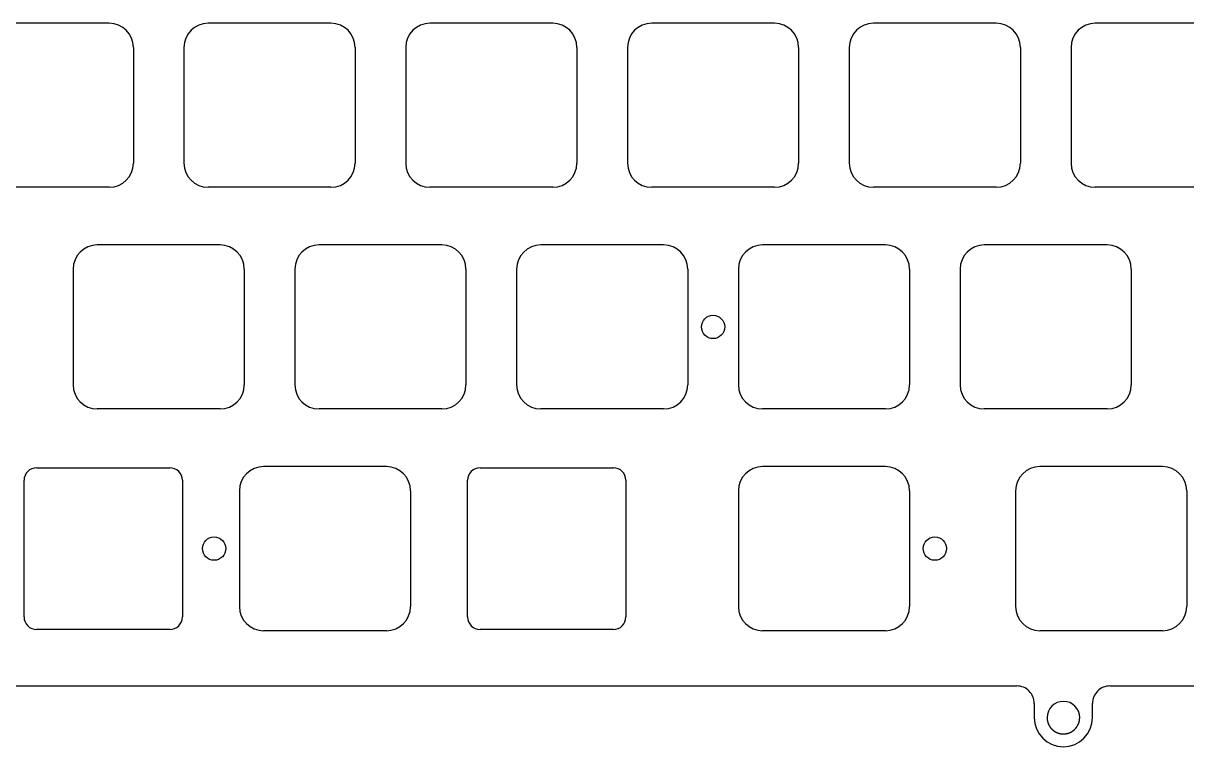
# Model space of a CAD drawing. Header units: millimetres. Extents: x -10 to 277, y -93 to 22.
# Drawn here: x 126.5 to 226.4, y -93.2 to -31 of the extents above; entities that cross this region are included whole.
import ezdxf

# ---------------------------------------------------------------- set-up
doc = ezdxf.new("R2010")
doc.units = ezdxf.units.MM
doc.layers.add('BLACK', color=7, linetype='CONTINUOUS')
doc.layers.add('Edge.Cuts', color=53, linetype='CONTINUOUS', true_color=0xc8a339)

msp = doc.modelspace()

# ---------------------------------------------------------------- linework, layer by layer
at = {"layer": 'BLACK', "linetype": 'Continuous'}
for p, q in [((127.625, -69.25), (139.075, -69.25)), ((157.675, -69.15), (147.124999, -69.15)), ((165.725, -69.25), (177.175, -69.25)), ((200.5375, -69.15), (189.987499, -69.15)), ((224.35, -69.15), (213.799999, -69.15)), ((126.55, -82.075), (126.55, -70.325)), ((140.15, -70.325), (140.15, -82.075)), ((164.65, -82.075), (164.65, -70.325)), ((178.25, -70.325), (178.25, -82.075)), ((145.05, -71.225), (145.05, -81.175001)), ((159.75, -71.225), (159.75, -81.175)), ((187.9125, -71.225), (187.9125, -81.175001)), ((202.6125, -71.225), (202.6125, -81.175)), ((211.725, -71.225), (211.725, -81.175001)), ((226.425, -71.225), (226.425, -81.175)), ((139.075, -83.15), (127.625, -83.15)), ((157.675, -83.25), (147.125, -83.25)), ((177.175, -83.15), (165.725, -83.15)), ((200.5375, -83.25), (189.9875, -83.25)), ((224.35, -83.25), (213.8, -83.25))]:
    msp.add_line(p, q, dxfattribs=at)
at = {"layer": 'BLACK'}
for centre in [(142.875, -76.2), (204.7875, -76.2)]:
    msp.add_circle(centre, 1, dxfattribs=at)
for centre, radius, start, end in [((127.624999, -70.324999), 1.074999, 89.9999467, 180.0000533), ((139.075001, -70.324999), 1.074999, 359.9999467, 90.0000533), ((147.125004, -71.225004), 2.075004, 90.00013806, 179.99988955), ((157.675, -71.225), 2.075, 0, 90), ((165.725, -70.325), 1.075, 90, 180), ((177.175, -70.325), 1.075, 0, 90), ((189.987504, -71.225004), 2.075004, 90.00013806, 179.99988955), ((200.5375, -71.225), 2.075, 0, 90), ((213.800004, -71.225004), 2.075004, 90.00013806, 179.99988955), ((224.35, -71.225), 2.075, 0, 90), ((147.125002, -81.174998), 2.075002, 180.00008284, 269.99994478), ((157.675, -81.175), 2.075, 270, 0), ((189.987502, -81.174998), 2.075002, 180.00008284, 269.99994478), ((200.5375, -81.175), 2.075, 270, 0), ((213.800002, -81.174998), 2.075002, 180.00008284, 269.99994478), ((224.35, -81.175), 2.075, 270, 0), ((127.624999, -82.075001), 1.074999, 179.9999467, 270.0000533), ((139.075001, -82.075001), 1.074999, 269.9999467, 0.0000533), ((165.725, -82.075), 1.075, 180, 270), ((177.175, -82.075), 1.075, 270, 0)]:
    msp.add_arc(centre, radius, start, end, dxfattribs=at)
at = {"layer": 'Edge.Cuts', "linetype": 'CONTINUOUS'}
for p, q in [((133.8625, -31.05), (123.3125, -31.05)), ((152.9125, -31.05), (142.3625, -31.05)), ((171.9625, -31.05), (161.4125, -31.05)), ((191.0125, -31.05), (180.4625, -31.05)), ((210.0625, -31.05), (199.5125, -31.05)), ((229.1125, -31.05), (218.5625, -31.05)), ((135.9375, -33.125), (135.9375, -43.075)), ((140.2875, -33.125), (140.2875, -43.075)), ((154.9875, -33.125), (154.9875, -43.075)), ((159.3375, -33.125), (159.3375, -43.075)), ((174.0375, -33.125), (174.0375, -43.075)), ((178.3875, -33.125), (178.3875, -43.075)), ((193.0875, -33.125), (193.0875, -43.075)), ((197.4375, -33.125), (197.4375, -43.075)), ((212.1375, -33.125), (212.1375, -43.075)), ((216.4875, -33.125), (216.4875, -43.075)), ((133.8625, -45.15), (123.3125, -45.15)), ((152.9125, -45.15), (142.3625, -45.15)), ((171.9625, -45.15), (161.4125, -45.15)), ((191.0125, -45.15), (180.4625, -45.15)), ((210.0625, -45.15), (199.5125, -45.15)), ((229.1125, -45.15), (218.5625, -45.15)), ((143.3875, -50.1), (132.8375, -50.1)), ((162.4375, -50.1), (151.8875, -50.1)), ((181.4875, -50.1), (170.9375, -50.1)), ((200.5375, -50.1), (189.9875, -50.1)), ((219.5875, -50.1), (209.0375, -50.1)), ((130.7625, -52.175), (130.7625, -62.125)), ((145.4625, -52.175), (145.4625, -62.125)), ((149.8125, -52.175), (149.8125, -62.125)), ((164.5125, -52.175), (164.5125, -62.125)), ((168.8625, -52.175), (168.8625, -62.125)), ((183.5625, -52.175), (183.5625, -62.125)), ((187.9125, -52.175), (187.9125, -62.125)), ((202.6125, -52.175), (202.6125, -62.125)), ((206.9625, -52.175), (206.9625, -62.125)), ((221.6625, -52.175), (221.6625, -62.125)), ((143.3875, -64.2), (132.8375, -64.2)), ((162.4375, -64.2), (151.8875, -64.2)), ((181.4875, -64.2), (170.9375, -64.2)), ((200.5375, -64.2), (189.9875, -64.2)), ((219.5875, -64.2), (209.0375, -64.2)), ((54.8705, -88), (211.8295, -88)), ((219.8295, -88), (270.6, -88)), ((213.3295, -89.5), (213.3295, -90.725023)), ((218.3295, -90.725023), (218.3295, -89.5)), ((214.4295, -90.725023), (214.42951, -90.730399)), ((214.42951, -90.730399), (214.42954, -90.735796)), ((214.42954, -90.735796), (214.429591, -90.741159)), ((214.429591, -90.741159), (214.429661, -90.746542)), ((214.429661, -90.746542), (214.429752, -90.751893)), ((214.429752, -90.751893), (214.429863, -90.757263)), ((214.429863, -90.757263), (214.429993, -90.762601)), ((214.429993, -90.762601), (214.430145, -90.76796)), ((214.430145, -90.76796), (214.430315, -90.773287)), ((214.430315, -90.773287), (214.430506, -90.778633)), ((214.430506, -90.778633), (214.430717, -90.78395)), ((214.430717, -90.78395), (214.430948, -90.789285)), ((214.430948, -90.789285), (214.431198, -90.794592)), ((214.431198, -90.794592), (214.43147, -90.799917)), ((214.43147, -90.799917), (214.43176, -90.805214)), ((214.43176, -90.805214), (214.432071, -90.810528)), ((214.432071, -90.810528), (214.432401, -90.815816)), ((214.432401, -90.815816), (214.432752, -90.821121)), ((214.432752, -90.821121), (214.433122, -90.8264)), ((214.433122, -90.8264), (214.433513, -90.831696)), ((214.433513, -90.831696), (214.433922, -90.836967)), ((214.433922, -90.836967), (214.434353, -90.842254)), ((214.434353, -90.842254), (214.434802, -90.847517)), ((214.434802, -90.847517), (214.435273, -90.852796)), ((214.435273, -90.852796), (214.435762, -90.858052)), ((214.435762, -90.858052), (214.436272, -90.863323)), ((214.436272, -90.863323), (214.436801, -90.868571)), ((214.436801, -90.868571), (214.437351, -90.873834)), ((214.437351, -90.873834), (214.437919, -90.879076)), ((214.437919, -90.879076), (214.43851, -90.884332)), ((214.43851, -90.884332), (214.439117, -90.889566)), ((214.439117, -90.889566), (214.439747, -90.894816)), ((214.439747, -90.894816), (214.440395, -90.900044)), ((214.440395, -90.900044), (214.441065, -90.905287)), ((214.441065, -90.905287), (214.441752, -90.910509)), ((214.441752, -90.910509), (214.442462, -90.915746)), ((214.442462, -90.915746), (214.443189, -90.920962)), ((214.443189, -90.920962), (214.443939, -90.926192)), ((214.443939, -90.926192), (214.444706, -90.931403)), ((214.444706, -90.931403), (214.445495, -90.936628)), ((214.445495, -90.936628), (214.446302, -90.941834)), ((214.446302, -90.941834), (214.447131, -90.947053)), ((214.447131, -90.947053), (214.447978, -90.952253)), ((217.211026, -90.952227), (217.212692, -90.941869)), ((217.212692, -90.941869), (217.214279, -90.931503)), ((217.214279, -90.931503), (217.215787, -90.921127)), ((217.215787, -90.921127), (217.217216, -90.910741)), ((217.217216, -90.910741), (217.218567, -90.900345)), ((217.218567, -90.900345), (217.219838, -90.889938)), ((217.219838, -90.889938), (217.221031, -90.879519)), ((217.221031, -90.879519), (217.222146, -90.869089)), ((217.222146, -90.869089), (217.223181, -90.858647)), ((217.223181, -90.858647), (217.224139, -90.848191)), ((217.224139, -90.848191), (217.225017, -90.837722)), ((217.225017, -90.837722), (217.225817, -90.827239)), ((217.225817, -90.827239), (217.226539, -90.816741)), ((217.226539, -90.816741), (217.227182, -90.806228)), ((217.227182, -90.806228), (217.227747, -90.795698)), ((217.227747, -90.795698), (217.228233, -90.785151)), ((217.228233, -90.785151), (217.22864, -90.774586)), ((217.22864, -90.774586), (217.228969, -90.764002)), ((217.228969, -90.764002), (217.229219, -90.753399)), ((217.229219, -90.753399), (217.22939, -90.742774)), ((217.22939, -90.742774), (217.229482, -90.732127)), ((217.229482, -90.732127), (217.2295, -90.725023)), ((214.447978, -90.952253), (214.448848, -90.957467)), ((214.448848, -90.957467), (214.449734, -90.962663)), ((214.449734, -90.962663), (214.450644, -90.967872)), ((214.450644, -90.967872), (214.45157, -90.973063)), ((214.45157, -90.973063), (214.45252, -90.978267)), ((214.45252, -90.978267), (214.453486, -90.983454)), ((214.453486, -90.983454), (214.454476, -90.988653)), ((214.454476, -90.988653), (214.455483, -90.993836)), ((214.455483, -90.993836), (214.456512, -90.99903)), ((214.456512, -90.99903), (214.457559, -91.004209)), ((214.457559, -91.004209), (214.458629, -91.0094)), ((214.458629, -91.0094), (214.459716, -91.014575)), ((214.459716, -91.014575), (214.460827, -91.019761)), ((214.460827, -91.019761), (214.461954, -91.024933)), ((214.461954, -91.024933), (214.463105, -91.030115)), ((214.463105, -91.030115), (214.464272, -91.035283)), ((214.464272, -91.035283), (214.465463, -91.040462)), ((214.465463, -91.040462), (214.466672, -91.045627)), ((214.466672, -91.045627), (214.467903, -91.050802)), ((214.467903, -91.050802), (214.469152, -91.055964)), ((214.469152, -91.055964), (214.470424, -91.061136)), ((214.470424, -91.061136), (214.471714, -91.066295)), ((214.471714, -91.066295), (214.473026, -91.071464)), ((214.473026, -91.071464), (214.474357, -91.076619)), ((214.474357, -91.076619), (214.47571, -91.081786)), ((214.47571, -91.081786), (214.477081, -91.086939)), ((214.477081, -91.086939), (214.478476, -91.092102)), ((214.478476, -91.092102), (214.479887, -91.097253)), ((214.479887, -91.097253), (214.481323, -91.102413)), ((214.481323, -91.102413), (214.482776, -91.107562)), ((214.482776, -91.107562), (214.484252, -91.11272)), ((214.484252, -91.11272), (214.4855, -91.117023)), ((214.4855, -91.117023), (214.486993, -91.122108)), ((214.486993, -91.122108), (214.488511, -91.127202)), ((214.488511, -91.127202), (214.490043, -91.132277)), ((214.490043, -91.132277), (214.4916, -91.137361)), ((214.4916, -91.137361), (214.493171, -91.142425)), ((214.493171, -91.142425), (214.494766, -91.147498)), ((214.494766, -91.147498), (214.496376, -91.152551)), ((214.496376, -91.152551), (214.498009, -91.157613)), ((214.498009, -91.157613), (214.499657, -91.162654)), ((214.499657, -91.162654), (214.501329, -91.167703)), ((214.501329, -91.167703), (214.503016, -91.172732)), ((214.503016, -91.172732), (214.504726, -91.177769)), ((214.504726, -91.177769), (214.506451, -91.182785)), ((214.506451, -91.182785), (214.508199, -91.187808)), ((214.508199, -91.187808), (214.509961, -91.192811)), ((214.509961, -91.192811), (214.511748, -91.197821)), ((214.511748, -91.197821), (214.513548, -91.20281)), ((214.513548, -91.20281), (214.515372, -91.207805)), ((214.515372, -91.207805), (214.517209, -91.21278)), ((214.517209, -91.21278), (214.519071, -91.217761)), ((214.519071, -91.217761), (214.520946, -91.222722)), ((214.520946, -91.222722), (214.522845, -91.227688)), ((214.522845, -91.227688), (214.524757, -91.232633)), ((214.524757, -91.232633), (214.526693, -91.237584)), ((214.526693, -91.237584), (214.528643, -91.242514)), ((214.528643, -91.242514), (214.530616, -91.247449)), ((214.530616, -91.247449), (214.532603, -91.252363)), ((214.532603, -91.252363), (214.534613, -91.257282)), ((214.534613, -91.257282), (214.536636, -91.262181)), ((214.536636, -91.262181), (214.538683, -91.267083)), ((214.538683, -91.267083), (214.540743, -91.271965)), ((214.540743, -91.271965), (214.542827, -91.276851)), ((214.542827, -91.276851), (214.544923, -91.281717)), ((214.544923, -91.281717), (214.547043, -91.286586)), ((214.547043, -91.286586), (214.549176, -91.291434)), ((214.549176, -91.291434), (214.551333, -91.296286)), ((214.551333, -91.296286), (214.553502, -91.301117)), ((214.553502, -91.301117), (214.555695, -91.305951)), ((214.555695, -91.305951), (214.5579, -91.310765)), ((214.5579, -91.310765), (214.560129, -91.315581)), ((214.560129, -91.315581), (214.562371, -91.320377)), ((214.562371, -91.320377), (214.564635, -91.325176)), ((214.564635, -91.325176), (214.566913, -91.329954)), ((214.566913, -91.329954), (214.569214, -91.334734)), ((214.569214, -91.334734), (214.571527, -91.339494)), ((214.571527, -91.339494), (214.573863, -91.344255)), ((214.573863, -91.344255), (214.576212, -91.348997)), ((214.576212, -91.348997), (214.578584, -91.35374)), ((214.578584, -91.35374), (214.580969, -91.358463)), ((214.580969, -91.358463), (214.583376, -91.363187)), ((214.583376, -91.363187), (214.585796, -91.367891)), ((214.585796, -91.367891), (214.58824, -91.372596)), ((214.58824, -91.372596), (214.590695, -91.377281)), ((214.590695, -91.377281), (214.593173, -91.381968)), ((214.593173, -91.381968), (214.595664, -91.386634)), ((214.595664, -91.386634), (214.598178, -91.3913)), ((214.598178, -91.3913), (214.600704, -91.395947)), ((214.600704, -91.395947), (214.603253, -91.400594)), ((214.603253, -91.400594), (214.605813, -91.405221)), ((214.605813, -91.405221), (214.608398, -91.409849)), ((214.608398, -91.409849), (214.610993, -91.414457)), ((214.610993, -91.414457), (214.613612, -91.419064)), ((214.613612, -91.419064), (214.616243, -91.423652)), ((214.616243, -91.423652), (214.618897, -91.42824)), ((214.618897, -91.42824), (214.621563, -91.432808)), ((214.621563, -91.432808), (214.624252, -91.437376)), ((214.624252, -91.437376), (214.626952, -91.441924)), ((214.626952, -91.441924), (214.629676, -91.446471)), ((214.629676, -91.446471), (214.632411, -91.451)), ((214.632411, -91.451), (214.63517, -91.455527)), ((214.63517, -91.455527), (214.63794, -91.460035)), ((214.63794, -91.460035), (214.640733, -91.464541)), ((214.640733, -91.464541), (214.643537, -91.469029)), ((214.643537, -91.469029), (214.646365, -91.473515)), ((214.646365, -91.473515), (214.649204, -91.477983)), ((214.649204, -91.477983), (214.652066, -91.482448)), ((214.652066, -91.482448), (214.65494, -91.486895)), ((214.65494, -91.486895), (214.657836, -91.49134)), ((214.657836, -91.49134), (214.660744, -91.495766)), ((214.660744, -91.495766), (214.663675, -91.50019)), ((214.663675, -91.50019), (214.666618, -91.504596)), ((214.666618, -91.504596), (214.669583, -91.508999)), ((214.669583, -91.508999), (214.67256, -91.513384)), ((214.67256, -91.513384), (214.67556, -91.517766)), ((214.67556, -91.517766), (214.678572, -91.52213)), ((214.678572, -91.52213), (214.681606, -91.526492)), ((214.681606, -91.526492), (214.684651, -91.530835)), ((214.684651, -91.530835), (214.68772, -91.535175)), ((214.68772, -91.535175), (214.6908, -91.539497)), ((214.6908, -91.539497), (214.693902, -91.543816)), ((214.693902, -91.543816), (214.697017, -91.548117)), ((214.697017, -91.548117), (214.700154, -91.552416)), ((214.700154, -91.552416), (214.703302, -91.556695)), ((214.703302, -91.556695), (214.706473, -91.560972)), ((214.706473, -91.560972), (214.7095, -91.565023)), ((214.7095, -91.565023), (214.712627, -91.569176)), ((214.712627, -91.569176), (214.715777, -91.573326)), ((214.715777, -91.573326), (214.718944, -91.577464)), ((214.718944, -91.577464), (214.722133, -91.581599)), ((214.722133, -91.581599), (214.725338, -91.585723)), ((214.725338, -91.585723), (214.728566, -91.589842)), ((214.728566, -91.589842), (214.73181, -91.593949)), ((214.73181, -91.593949), (214.735075, -91.598052)), ((214.735075, -91.598052), (214.738357, -91.602142)), ((214.738357, -91.602142), (214.74166, -91.606228)), ((214.74166, -91.606228), (214.744979, -91.610301)), ((214.744979, -91.610301), (214.74832, -91.614368)), ((214.74832, -91.614368), (214.751675, -91.618423)), ((214.751675, -91.618423), (214.755052, -91.622472)), ((214.755052, -91.622472), (214.758443, -91.626507)), ((214.758443, -91.626507), (214.761856, -91.630536)), ((214.761856, -91.630536), (214.765283, -91.634551)), ((214.765283, -91.634551), (214.768732, -91.63856)), ((214.768732, -91.63856), (214.772194, -91.642554)), ((214.772194, -91.642554), (214.775677, -91.646543)), ((214.775677, -91.646543), (214.779174, -91.650516)), ((214.779174, -91.650516), (214.782692, -91.654482)), ((214.782692, -91.654482), (214.786222, -91.658433)), ((214.786222, -91.658433), (214.789774, -91.662377)), ((214.789774, -91.662377), (214.793338, -91.666305)), ((214.793338, -91.666305), (214.796923, -91.670227)), ((214.796923, -91.670227), (214.80052, -91.674131)), ((214.80052, -91.674131), (214.804138, -91.678029)), ((214.804138, -91.678029), (214.807767, -91.68191)), ((214.807767, -91.68191), (214.811417, -91.685783)), ((214.811417, -91.685783), (214.815078, -91.68964)), ((214.815078, -91.68964), (214.81876, -91.693488)), ((214.81876, -91.693488), (214.822453, -91.697319)), ((214.822453, -91.697319), (214.826166, -91.701142)), ((214.826166, -91.701142), (214.829889, -91.704948)), ((214.829889, -91.704948), (214.833633, -91.708745)), ((214.833633, -91.708745), (214.837387, -91.712524)), ((214.837387, -91.712524), (214.841161, -91.716295)), ((214.841161, -91.716295), (214.844945, -91.720047)), ((214.844945, -91.720047), (214.848748, -91.72379)), ((214.848748, -91.72379), (214.852562, -91.727515)), ((214.852562, -91.727515), (214.856395, -91.731232)), ((214.856395, -91.731232), (214.860237, -91.734929)), ((214.860237, -91.734929), (214.864098, -91.738617)), ((214.864098, -91.738617), (214.867969, -91.742286)), ((214.867969, -91.742286), (214.871859, -91.745945)), ((214.871859, -91.745945), (214.875757, -91.749585)), ((214.875757, -91.749585), (214.879675, -91.753216)), ((214.879675, -91.753216), (214.883601, -91.756827)), ((214.883601, -91.756827), (214.887546, -91.760428)), ((214.887546, -91.760428), (214.891499, -91.76401)), ((214.891499, -91.76401), (214.895471, -91.767581)), ((214.895471, -91.767581), (214.899451, -91.771132)), ((214.899451, -91.771132), (214.903449, -91.774674)), ((214.903449, -91.774674), (214.907455, -91.778194)), ((214.907455, -91.778194), (214.911479, -91.781705)), ((214.911479, -91.781705), (214.915511, -91.785195)), ((214.915511, -91.785195), (214.91956, -91.788675)), ((214.91956, -91.788675), (214.923617, -91.792134)), ((214.923617, -91.792134), (214.927692, -91.795582)), ((214.927692, -91.795582), (214.931773, -91.799009)), ((214.931773, -91.799009), (214.935873, -91.802426)), ((214.935873, -91.802426), (214.939979, -91.805822)), ((214.939979, -91.805822), (214.944103, -91.809206)), ((214.944103, -91.809206), (214.948233, -91.81257)), ((214.948233, -91.81257), (214.95238, -91.815922)), ((214.95238, -91.815922), (214.956534, -91.819253)), ((214.956534, -91.819253), (214.960705, -91.822572)), ((214.960705, -91.822572), (214.964882, -91.82587)), ((214.964882, -91.82587), (214.969076, -91.829157)), ((214.969076, -91.829157), (214.973275, -91.832422)), ((214.973275, -91.832422), (214.977492, -91.835675)), ((214.977492, -91.835675), (214.981714, -91.838907)), ((214.981714, -91.838907), (214.985953, -91.842127)), ((214.985953, -91.842127), (214.990197, -91.845325)), ((214.990197, -91.845325), (214.994458, -91.848511)), ((214.994458, -91.848511), (214.998724, -91.851676)), ((214.998724, -91.851676), (215.003007, -91.854828)), ((215.003007, -91.854828), (215.007293, -91.857958)), ((215.007293, -91.857958), (215.011597, -91.861076)), ((215.011597, -91.861076), (215.015905, -91.864172)), ((215.015905, -91.864172), (215.02023, -91.867255)), ((215.02023, -91.867255), (215.024558, -91.870317)), ((215.024558, -91.870317), (215.028904, -91.873365)), ((215.028904, -91.873365), (215.033252, -91.876392)), ((215.033252, -91.876392), (215.037618, -91.879406)), ((215.037618, -91.879406), (215.041986, -91.882398)), ((215.041986, -91.882398), (215.046372, -91.885376)), ((215.046372, -91.885376), (215.05076, -91.888333)), ((215.05076, -91.888333), (215.055165, -91.891277)), ((215.055165, -91.891277), (215.059572, -91.894198)), ((215.059572, -91.894198), (215.063996, -91.897106)), ((215.063996, -91.897106), (215.068423, -91.899992)), ((215.068423, -91.899992), (215.072866, -91.902864)), ((215.072866, -91.902864), (215.077311, -91.905715)), ((215.077311, -91.905715), (215.081773, -91.908551)), ((215.081773, -91.908551), (215.086237, -91.911366)), ((215.086237, -91.911366), (215.090716, -91.914166)), ((215.090716, -91.914166), (215.095199, -91.916945)), ((215.095199, -91.916945), (215.099696, -91.91971)), ((215.099696, -91.91971), (215.104196, -91.922452)), ((215.104196, -91.922452), (215.108712, -91.92518)), ((215.108712, -91.92518), (215.113229, -91.927887)), ((215.113229, -91.927887), (215.117762, -91.930579)), ((215.117762, -91.930579), (215.122297, -91.933249)), ((215.122297, -91.933249), (215.126847, -91.935905)), ((215.126847, -91.935905), (215.131399, -91.938538)), ((215.131399, -91.938538), (215.135966, -91.941157)), ((215.135966, -91.941157), (215.140535, -91.943754)), ((215.140535, -91.943754), (215.145119, -91.946337)), ((215.145119, -91.946337), (215.149704, -91.948897)), ((216.506724, -91.950322), (216.515877, -91.945215)), ((216.515877, -91.945215), (216.524995, -91.940035)), ((216.524995, -91.940035), (216.534081, -91.934782)), ((216.534081, -91.934782), (216.543132, -91.929456)), ((216.543132, -91.929456), (216.552149, -91.924059)), ((216.552149, -91.924059), (216.561131, -91.918589)), ((216.561131, -91.918589), (216.570077, -91.913048)), ((216.570077, -91.913048), (216.578987, -91.907435)), ((216.578987, -91.907435), (216.587861, -91.901751)), ((216.587861, -91.901751), (216.596697, -91.895996)), ((216.596697, -91.895996), (216.605495, -91.89017)), ((216.605495, -91.89017), (216.614255, -91.884274)), ((216.614255, -91.884274), (216.622976, -91.878308)), ((216.622976, -91.878308), (216.631657, -91.872273)), ((216.631657, -91.872273), (216.640297, -91.866169)), ((216.640297, -91.866169), (216.648897, -91.859996)), ((216.648897, -91.859996), (216.657455, -91.853754)), ((216.657455, -91.853754), (216.665971, -91.847445)), ((216.665971, -91.847445), (216.674444, -91.841068)), ((216.674444, -91.841068), (216.682873, -91.834625)), ((216.682873, -91.834625), (216.691257, -91.828115)), ((216.691257, -91.828115), (216.699597, -91.821539)), ((216.699597, -91.821539), (216.70789, -91.814898)), ((216.70789, -91.814898), (216.716136, -91.808192)), ((216.716136, -91.808192), (216.724335, -91.801422)), ((216.724335, -91.801422), (216.732485, -91.794588)), ((216.732485, -91.794588), (216.740587, -91.787692)), ((216.740587, -91.787692), (216.748638, -91.780733)), ((216.748638, -91.780733), (216.756638, -91.773713)), ((216.756638, -91.773713), (216.764586, -91.766633)), ((216.764586, -91.766633), (216.772482, -91.759492)), ((216.772482, -91.759492), (216.780325, -91.752292)), ((216.780325, -91.752292), (216.788112, -91.745034)), ((216.788112, -91.745034), (216.795845, -91.737718)), ((216.795845, -91.737718), (216.803521, -91.730346)), ((216.803521, -91.730346), (216.81114, -91.722918)), ((216.81114, -91.722918), (216.818701, -91.715436)), ((216.818701, -91.715436), (216.826202, -91.7079)), ((216.826202, -91.7079), (216.833644, -91.700311)), ((216.833644, -91.700311), (216.841024, -91.692671)), ((216.841024, -91.692671), (216.848342, -91.68498)), ((216.848342, -91.68498), (216.855597, -91.67724)), ((216.855597, -91.67724), (216.862788, -91.669451)), ((216.862788, -91.669451), (216.869914, -91.661616)), ((216.869914, -91.661616), (216.876973, -91.653735)), ((216.876973, -91.653735), (216.883965, -91.645809)), ((216.883965, -91.645809), (216.890889, -91.637841)), ((216.890889, -91.637841), (216.897743, -91.62983)), ((216.897743, -91.62983), (216.904527, -91.62178)), ((216.904527, -91.62178), (216.911239, -91.61369)), ((216.911239, -91.61369), (216.917879, -91.605563)), ((216.917879, -91.605563), (216.924445, -91.5974)), ((216.924445, -91.5974), (216.930936, -91.589203)), ((216.930936, -91.589203), (216.937352, -91.580973)), ((216.937352, -91.580973), (216.943691, -91.572711)), ((216.943691, -91.572711), (216.9495, -91.565023)), ((216.9495, -91.565023), (216.95583, -91.556516)), ((216.95583, -91.556516), (216.962092, -91.547968)), ((216.962092, -91.547968), (216.968286, -91.539377)), ((216.968286, -91.539377), (216.974411, -91.530746)), ((216.974411, -91.530746), (216.980468, -91.522073)), ((216.980468, -91.522073), (216.986457, -91.513359)), ((216.986457, -91.513359), (216.992377, -91.504603)), ((216.992377, -91.504603), (216.998228, -91.495807)), ((216.998228, -91.495807), (217.004011, -91.486971)), ((217.004011, -91.486971), (217.009725, -91.478093)), ((217.009725, -91.478093), (217.015371, -91.469176)), ((217.015371, -91.469176), (217.020947, -91.460218)), ((217.020947, -91.460218), (217.026455, -91.45122)), ((217.026455, -91.45122), (217.031893, -91.442183)), ((217.031893, -91.442183), (217.037262, -91.433106)), ((217.037262, -91.433106), (217.042562, -91.423989)), ((217.042562, -91.423989), (217.047793, -91.414834)), ((217.047793, -91.414834), (217.052953, -91.40564)), ((217.052953, -91.40564), (217.058045, -91.396408)), ((217.058045, -91.396408), (217.063066, -91.387137)), ((217.063066, -91.387137), (217.068017, -91.377828)), ((217.068017, -91.377828), (217.072898, -91.368482)), ((217.072898, -91.368482), (217.077708, -91.359099)), ((217.077708, -91.359099), (217.082448, -91.349679)), ((217.082448, -91.349679), (217.087117, -91.340222)), ((217.087117, -91.340222), (217.091715, -91.33073)), ((217.091715, -91.33073), (217.096242, -91.321201)), ((217.096242, -91.321201), (217.100697, -91.311638)), ((217.100697, -91.311638), (217.105081, -91.30204)), ((217.105081, -91.30204), (217.109392, -91.292407)), ((217.109392, -91.292407), (217.113632, -91.282741)), ((217.113632, -91.282741), (217.117799, -91.273042)), ((217.117799, -91.273042), (217.121894, -91.26331)), ((217.121894, -91.26331), (217.125915, -91.253546)), ((217.125915, -91.253546), (217.129864, -91.243751)), ((217.129864, -91.243751), (217.133739, -91.233925)), ((217.133739, -91.233925), (217.13754, -91.22407)), ((217.13754, -91.22407), (217.141268, -91.214185)), ((217.141268, -91.214185), (217.144921, -91.204271)), ((217.144921, -91.204271), (217.148499, -91.19433)), ((217.148499, -91.19433), (217.152002, -91.184362)), ((217.152002, -91.184362), (217.15543, -91.174369)), ((217.15543, -91.174369), (217.158783, -91.16435)), ((217.158783, -91.16435), (217.16206, -91.154307)), ((217.16206, -91.154307), (217.16526, -91.144242)), ((217.16526, -91.144242), (217.168384, -91.134155)), ((217.168384, -91.134155), (217.171431, -91.124047)), ((217.171431, -91.124047), (217.1735, -91.117023)), ((217.1735, -91.117023), (217.176451, -91.106762)), ((217.176451, -91.106762), (217.179321, -91.096496)), ((217.179321, -91.096496), (217.182109, -91.086227)), ((217.182109, -91.086227), (217.184816, -91.075954)), ((217.184816, -91.075954), (217.187442, -91.065676)), ((217.187442, -91.065676), (217.189987, -91.055393)), ((217.189987, -91.055393), (217.192451, -91.045105)), ((217.192451, -91.045105), (217.194835, -91.034811)), ((217.194835, -91.034811), (217.197138, -91.024512)), ((217.197138, -91.024512), (217.199361, -91.014206)), ((217.199361, -91.014206), (217.201505, -91.003894)), ((217.201505, -91.003894), (217.203568, -90.993576)), ((217.203568, -90.993576), (217.205552, -90.98325)), ((217.205552, -90.98325), (217.207456, -90.972917)), ((217.207456, -90.972917), (217.20928, -90.962576)), ((217.20928, -90.962576), (217.211026, -90.952227)), ((215.149704, -91.948897), (215.154305, -91.951443)), ((215.154305, -91.951443), (215.158907, -91.953966)), ((215.158907, -91.953966), (215.163523, -91.956475)), ((215.163523, -91.956475), (215.170676, -91.960317)), ((215.170676, -91.960317), (215.17532, -91.962782)), ((215.17532, -91.962782), (215.179977, -91.965232)), ((215.179977, -91.965232), (215.184646, -91.967665)), ((215.184646, -91.967665), (215.189328, -91.970083)), ((215.189328, -91.970083), (215.19402, -91.972483)), ((215.19402, -91.972483), (215.198726, -91.974868)), ((215.198726, -91.974868), (215.203442, -91.977236)), ((215.203442, -91.977236), (215.208171, -91.979587)), ((215.208171, -91.979587), (215.21291, -91.981921)), ((215.21291, -91.981921), (215.217662, -91.98424)), ((215.217662, -91.98424), (215.222422, -91.98654)), ((215.222422, -91.98654), (215.227196, -91.988824)), ((215.227196, -91.988824), (215.231978, -91.99109)), ((215.231978, -91.99109), (215.236772, -91.99334)), ((215.236772, -91.99334), (215.241575, -91.995572)), ((215.241575, -91.995572), (215.24639, -91.997787)), ((215.24639, -91.997787), (215.251212, -91.999983)), ((215.251212, -91.999983), (215.256047, -92.002163)), ((215.256047, -92.002163), (215.260888, -92.004325)), ((215.260888, -92.004325), (215.265742, -92.00647)), ((215.265742, -92.00647), (215.270602, -92.008595)), ((215.270602, -92.008595), (215.275474, -92.010704)), ((215.275474, -92.010704), (215.280352, -92.012794)), ((215.280352, -92.012794), (215.285241, -92.014867)), ((215.285241, -92.014867), (215.290136, -92.016921)), ((215.290136, -92.016921), (215.295043, -92.018958)), ((215.295043, -92.018958), (215.299954, -92.020975)), ((215.299954, -92.020975), (215.304877, -92.022975)), ((215.304877, -92.022975), (215.309804, -92.024955)), ((215.309804, -92.024955), (215.314743, -92.026918)), ((215.314743, -92.026918), (215.319685, -92.028862)), ((215.319685, -92.028862), (215.324638, -92.030787)), ((215.324638, -92.030787), (215.329595, -92.032693)), ((215.329595, -92.032693), (215.334563, -92.034582)), ((215.334563, -92.034582), (215.339533, -92.03645)), ((215.339533, -92.03645), (215.344514, -92.038301)), ((215.344514, -92.038301), (215.349498, -92.040131)), ((215.349498, -92.040131), (215.354492, -92.041944)), ((215.354492, -92.041944), (215.359488, -92.043737)), ((215.359488, -92.043737), (215.364494, -92.045511)), ((215.364494, -92.045511), (215.369502, -92.047265)), ((215.369502, -92.047265), (215.37452, -92.049001)), ((215.37452, -92.049001), (215.379539, -92.050717)), ((215.379539, -92.050717), (215.384568, -92.052415)), ((215.384568, -92.052415), (215.389598, -92.054091)), ((215.389598, -92.054091), (215.394637, -92.05575)), ((215.394637, -92.05575), (215.399677, -92.057388)), ((215.399677, -92.057388), (215.404726, -92.059008)), ((215.404726, -92.059008), (215.409775, -92.060607)), ((215.409775, -92.060607), (215.414833, -92.062188)), ((215.414833, -92.062188), (215.41989, -92.063747)), ((215.41989, -92.063747), (215.424957, -92.065289)), ((215.424957, -92.065289), (215.430023, -92.066809)), ((215.430023, -92.066809), (215.435097, -92.068311)), ((215.435097, -92.068311), (215.44017, -92.069791)), ((215.44017, -92.069791), (215.445252, -92.071254)), ((215.445252, -92.071254), (215.450332, -92.072695)), ((215.450332, -92.072695), (215.455421, -92.074117)), ((215.455421, -92.074117), (215.460507, -92.075518)), ((215.460507, -92.075518), (215.465602, -92.076901)), ((215.465602, -92.076901), (215.470694, -92.078262)), ((215.470694, -92.078262), (215.475795, -92.079605)), ((215.475795, -92.079605), (215.484884, -92.081946)), ((215.484884, -92.081946), (215.495077, -92.084493)), ((215.495077, -92.084493), (215.505303, -92.086967)), ((215.505303, -92.086967), (215.515561, -92.089365)), ((215.515561, -92.089365), (215.525849, -92.091688)), ((215.525849, -92.091688), (215.536165, -92.093936)), ((215.536165, -92.093936), (215.546509, -92.096108)), ((215.546509, -92.096108), (215.556878, -92.098204)), ((215.556878, -92.098204), (215.562072, -92.099223)), ((215.562072, -92.099223), (215.567272, -92.100222)), ((215.567272, -92.100222), (215.572477, -92.101203)), ((215.572477, -92.101203), (215.577688, -92.102164)), ((215.577688, -92.102164), (215.582904, -92.103106)), ((215.582904, -92.103106), (215.588126, -92.104028)), ((215.588126, -92.104028), (215.593352, -92.104931)), ((215.593352, -92.104931), (215.598583, -92.105814)), ((215.598583, -92.105814), (215.603819, -92.106678)), ((215.603819, -92.106678), (215.609059, -92.107523)), ((215.609059, -92.107523), (215.614303, -92.108348)), ((215.614303, -92.108348), (215.619551, -92.109153)), ((215.619551, -92.109153), (215.624803, -92.109938)), ((215.624803, -92.109938), (215.630059, -92.110704)), ((215.630059, -92.110704), (215.635318, -92.11145)), ((215.635318, -92.11145), (215.64058, -92.112177)), ((215.64058, -92.112177), (215.645845, -92.112883)), ((215.645845, -92.112883), (215.651114, -92.11357)), ((215.651114, -92.11357), (215.656384, -92.114237)), ((215.656384, -92.114237), (215.661658, -92.114884)), ((215.661658, -92.114884), (215.666933, -92.115511)), ((215.666933, -92.115511), (215.672212, -92.116119)), ((215.672212, -92.116119), (215.677491, -92.116706)), ((215.677491, -92.116706), (215.682773, -92.117273)), ((215.682773, -92.117273), (215.688055, -92.117821)), ((215.688055, -92.117821), (215.69334, -92.118349)), ((215.69334, -92.118349), (215.698625, -92.118856)), ((215.698625, -92.118856), (215.703913, -92.119344)), ((215.703913, -92.119344), (215.709199, -92.119811)), ((215.709199, -92.119811), (215.714488, -92.120259)), ((215.714488, -92.120259), (215.719776, -92.120686)), ((215.719776, -92.120686), (215.725066, -92.121093)), ((215.725066, -92.121093), (215.730353, -92.121481)), ((215.730353, -92.121481), (215.735643, -92.121848)), ((215.735643, -92.121848), (215.740931, -92.122195)), ((215.740931, -92.122195), (215.74622, -92.122522)), ((215.74622, -92.122522), (215.751506, -92.122829)), ((215.751506, -92.122829), (215.756794, -92.123116)), ((215.756794, -92.123116), (215.762078, -92.123383)), ((215.762078, -92.123383), (215.767364, -92.123629)), ((215.767364, -92.123629), (215.772646, -92.123856)), ((215.772646, -92.123856), (215.777929, -92.124062)), ((215.777929, -92.124062), (215.783207, -92.124249)), ((215.783207, -92.124249), (215.788486, -92.124415)), ((215.788486, -92.124415), (215.793761, -92.124561)), ((215.793761, -92.124561), (215.799036, -92.124687)), ((215.799036, -92.124687), (215.804306, -92.124793)), ((215.804306, -92.124793), (215.809576, -92.124879)), ((215.809576, -92.124879), (215.814841, -92.124945)), ((215.814841, -92.124945), (215.820106, -92.124991)), ((215.820106, -92.124991), (215.8295, -92.125023)), ((215.8295, -92.125023), (215.840005, -92.124983)), ((215.840005, -92.124983), (215.850522, -92.124863)), ((215.850522, -92.124863), (215.86105, -92.124663)), ((215.86105, -92.124663), (215.871588, -92.124383)), ((215.871588, -92.124383), (215.882135, -92.124022)), ((215.882135, -92.124022), (215.892689, -92.123582)), ((215.892689, -92.123582), (215.903249, -92.123061)), ((215.903249, -92.123061), (215.913813, -92.12246)), ((215.913813, -92.12246), (215.92438, -92.121778)), ((215.92438, -92.121778), (215.934949, -92.121017)), ((215.934949, -92.121017), (215.945518, -92.120175)), ((215.945518, -92.120175), (215.956085, -92.119253)), ((215.956085, -92.119253), (215.966649, -92.118251)), ((215.966649, -92.118251), (215.97721, -92.117169)), ((215.97721, -92.117169), (215.987764, -92.116008)), ((215.987764, -92.116008), (215.998311, -92.114767)), ((215.998311, -92.114767), (216.00885, -92.113446)), ((216.00885, -92.113446), (216.019378, -92.112046)), ((216.019378, -92.112046), (216.029894, -92.110567)), ((216.029894, -92.110567), (216.040397, -92.109009)), ((216.040397, -92.109009), (216.050885, -92.107372)), ((216.050885, -92.107372), (216.061357, -92.105657)), ((216.061357, -92.105657), (216.066587, -92.10477)), ((216.066587, -92.10477), (216.071812, -92.103864)), ((216.071812, -92.103864), (216.077032, -92.102938)), ((216.077032, -92.102938), (216.082247, -92.101993)), ((216.082247, -92.101993), (216.087456, -92.101028)), ((216.087456, -92.101028), (216.092661, -92.100044)), ((216.092661, -92.100044), (216.09786, -92.099041)), ((216.09786, -92.099041), (216.103053, -92.098019)), ((216.103053, -92.098019), (216.10824, -92.096977)), ((216.10824, -92.096977), (216.113421, -92.095916)), ((216.113421, -92.095916), (216.118595, -92.094836)), ((216.118595, -92.094836), (216.123764, -92.093737)), ((216.123764, -92.093737), (216.128925, -92.092619)), ((216.128925, -92.092619), (216.13408, -92.091482)), ((216.13408, -92.091482), (216.139227, -92.090326)), ((216.139227, -92.090326), (216.144367, -92.089151)), ((216.144367, -92.089151), (216.1495, -92.087958)), ((216.1495, -92.087958), (216.154626, -92.086745)), ((216.154626, -92.086745), (216.159742, -92.085514)), ((216.159742, -92.085514), (216.164852, -92.084264)), ((216.164852, -92.084264), (216.174115, -92.081946)), ((216.174115, -92.081946), (216.184296, -92.079319)), ((216.184296, -92.079319), (216.194467, -92.076612)), ((216.194467, -92.076612), (216.204627, -92.073826)), ((216.204627, -92.073826), (216.214775, -92.070959)), ((216.214775, -92.070959), (216.224909, -92.068014)), ((216.224909, -92.068014), (216.235029, -92.06499)), ((216.235029, -92.06499), (216.245133, -92.061887)), ((216.245133, -92.061887), (216.255221, -92.058706)), ((216.255221, -92.058706), (216.26529, -92.055446)), ((216.26529, -92.055446), (216.27534, -92.052109)), ((216.27534, -92.052109), (216.285369, -92.048695)), ((216.285369, -92.048695), (216.295377, -92.045204)), ((216.295377, -92.045204), (216.305361, -92.041636)), ((216.305361, -92.041636), (216.315321, -92.037992)), ((216.315321, -92.037992), (216.325256, -92.034272)), ((216.325256, -92.034272), (216.335163, -92.030477)), ((216.335163, -92.030477), (216.345043, -92.026607)), ((216.345043, -92.026607), (216.354893, -92.022663)), ((216.354893, -92.022663), (216.364711, -92.018646)), ((216.364711, -92.018646), (216.374498, -92.014555)), ((216.374498, -92.014555), (216.384251, -92.010392)), ((216.384251, -92.010392), (216.393969, -92.006156)), ((216.393969, -92.006156), (216.403651, -92.00185)), ((216.403651, -92.00185), (216.413295, -91.997473)), ((216.413295, -91.997473), (216.4229, -91.993025)), ((216.4229, -91.993025), (216.432465, -91.988509)), ((216.432465, -91.988509), (216.441988, -91.983924)), ((216.441988, -91.983924), (216.451467, -91.979271)), ((216.451467, -91.979271), (216.460902, -91.974551)), ((216.460902, -91.974551), (216.470291, -91.969764)), ((216.470291, -91.969764), (216.479632, -91.964912)), ((216.479632, -91.964912), (216.488323, -91.960317)), ((216.488323, -91.960317), (216.49754, -91.955356)), ((216.49754, -91.955356), (216.506724, -91.950322))]:
    msp.add_line(p, q, dxfattribs=at)
at = {"layer": 'Edge.Cuts'}
msp.add_circle((185.7375, -57.15), 1, dxfattribs=at)
for centre, radius, start, end in [((133.8625, -33.125), 2.075, 0, 90), ((142.3625, -33.125), 2.075, 90, 180), ((152.9125, -33.125), 2.075, 0, 90), ((161.4125, -33.125), 2.075, 90, 180), ((171.9625, -33.125), 2.075, 0, 90), ((180.4625, -33.125), 2.075, 90, 180), ((191.0125, -33.125), 2.075, 0, 90), ((199.5125, -33.125), 2.075, 90, 180), ((210.0625, -33.125), 2.075, 0, 90), ((218.5625, -33.125), 2.075, 90, 180), ((133.8625, -43.075), 2.075, -90, 0), ((142.3625, -43.075), 2.075, -180, -90), ((152.9125, -43.075), 2.075, -90, 0), ((161.4125, -43.075), 2.075, -180, -90), ((171.9625, -43.075), 2.075, -90, 0), ((180.4625, -43.075), 2.075, -180, -90), ((191.0125, -43.075), 2.075, -90, 0), ((199.5125, -43.075), 2.075, -180, -90), ((210.0625, -43.075), 2.075, -90, 0), ((218.5625, -43.075), 2.075, -180, -90), ((132.8375, -52.175), 2.075, 90, 180), ((143.3875, -52.175), 2.075, 0, 90), ((151.8875, -52.175), 2.075, 90, 180), ((162.4375, -52.175), 2.075, 0, 90), ((170.9375, -52.175), 2.075, 90, 180), ((181.4875, -52.175), 2.075, 0, 90), ((189.9875, -52.175), 2.075, 90, 180), ((200.5375, -52.175), 2.075, 0, 90), ((209.0375, -52.175), 2.075, 90, 180), ((219.5875, -52.175), 2.075, 0, 90), ((132.8375, -62.125), 2.075, -180, -90), ((143.3875, -62.125), 2.075, -90, 0), ((151.8875, -62.125), 2.075, -180, -90), ((162.4375, -62.125), 2.075, -90, 0), ((170.9375, -62.125), 2.075, -180, -90), ((181.4875, -62.125), 2.075, -90, 0), ((189.9875, -62.125), 2.075, -180, -90), ((200.5375, -62.125), 2.075, -90, 0), ((209.0375, -62.125), 2.075, -180, -90), ((219.5875, -62.125), 2.075, -90, 0), ((211.829501, -89.499999), 1.499999, -0.0000382, 90.0000382), ((219.829497, -89.499997), 1.499997, -270.00011459, -179.99988541), ((215.8295, -90.725023), 1.4, 0, 180), ((215.8295, -90.725023), 2.5, -180, 0)]:
    msp.add_arc(centre, radius, start, end, dxfattribs=at)

doc.saveas('drawing.dxf')
